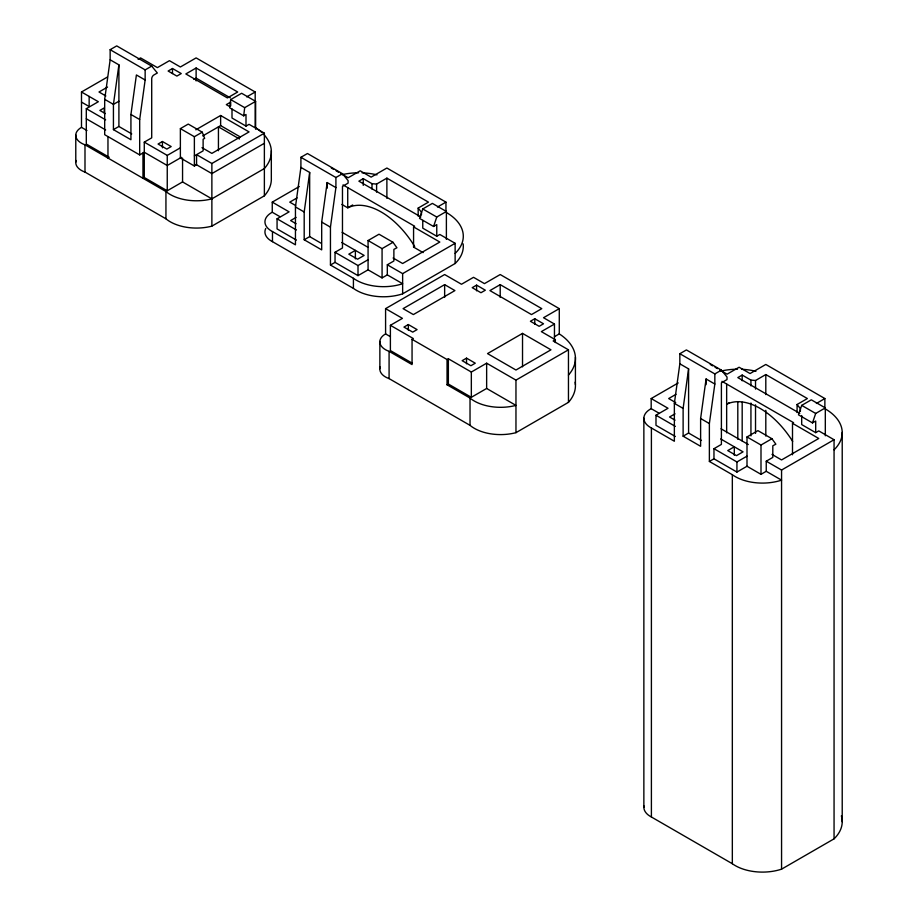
<?xml version="1.0" encoding="UTF-8"?>
<svg xmlns="http://www.w3.org/2000/svg" width="918" height="918" viewBox="0 0 918 918"><rect width="100%" height="100%" fill="white"/><g stroke="black" fill="none" stroke-linecap="round" stroke-linejoin="round"><path stroke-width="1.38" d="M255.629 129.254L255.629 101.347L241.629 93.269L230.693 99.58L229.684 107.762L243.683 115.84L246.001 114.486L246.001 126.099L249.065 124.332L264.373 133.179L264.373 195.821L211.874 226.138A37.11 21.424 0 0 1 165.94 218.805L84.995 172.079A19.312 11.142 0 0 1 76.102 160.501M243.683 115.84L244.693 107.658L255.629 101.347M181.385 157.345L167.248 165.504L144.275 152.25L139.685 154.901L104.686 134.694L104.686 99.328L110.149 59.796L110.149 49.687L116.712 45.9L151.711 66.107L157.334 73.004L153.903 74.955A3.098 1.79 -60 0 0 151.711 78.741L151.711 137.849L144.275 142.141L144.275 177.507L167.248 190.772L182.556 181.925L211.874 198.85L264.373 168.545A63.594 36.72 0 0 0 264.2 134.912M110.149 59.796L118.904 64.845L113.43 104.377L113.43 129.633L130.93 139.743L130.93 114.486L136.403 74.955L145.147 80.004L139.685 119.535L139.685 154.901M299.325 186.503L272.256 202.132L272.256 212.242A22.571 13.036 0 0 0 272.474 231.566L295.447 244.819L295.447 206.929L300.909 167.397L300.909 157.299L307.473 153.513L342.471 173.72L348.094 180.617L348.094 183.141L342.471 186.377L342.471 247.986L335.036 252.278L335.036 262.376L358.009 275.641L368.072 269.835L382.072 277.913L387.316 274.884L402.635 283.731A38.464 22.204 0 0 1 353.419 278.292L330.446 265.038L330.446 227.148L335.908 187.605L335.908 177.507L300.909 157.299M335.908 187.605L327.164 182.556L321.69 222.087L321.69 249.88L304.191 239.77L304.191 211.989L309.664 172.458L300.909 167.397M678.253 382.921L651.183 398.55L651.183 408.659A22.571 13.036 0 0 0 651.401 427.983L674.363 441.248L674.363 403.358L679.836 363.826L679.836 353.717L686.4 349.93L721.399 370.138L727.022 377.034L727.022 379.559L721.399 382.806L721.399 444.404L713.963 448.695L713.963 458.805L736.936 472.059L747 466.252L760.999 474.331L766.243 471.301L781.562 480.148A38.464 22.204 0 0 1 732.335 474.709L709.373 461.456L709.373 423.565L714.835 384.034L714.835 373.924L679.836 353.717M714.835 384.034L706.091 378.973L700.618 418.516L700.618 446.297L683.118 436.188L683.118 408.407L688.592 368.875L679.836 363.826M446.389 239.391L446.389 211.484L432.389 203.394L422.762 208.96L419.56 218.404L433.56 226.482L436.761 224.612L436.761 236.236L439.825 234.469L455.133 243.304L455.133 263.512L402.635 293.829A38.464 22.204 0 0 1 353.419 288.401L272.474 241.663A22.571 13.036 0 0 1 265.761 228.444M433.56 226.482L436.761 217.038L446.389 211.484M825.316 435.809L825.316 407.902L811.317 399.823L801.689 405.377L798.488 414.821L812.487 422.9L815.689 421.041L815.689 432.653L818.753 430.886L834.06 439.733L834.06 838.845L781.562 869.162A38.464 22.204 0 0 1 732.335 863.723L651.401 816.997A22.571 13.036 0 0 1 643.988 805.912M812.487 422.9L815.689 413.456L825.316 407.902M84.995 172.079L84.995 144.792A19.312 11.142 0 0 1 81.495 127.361L81.495 91.995L107.337 77.078M138.102 59.326L140.557 57.903L157.403 67.622L169.44 60.68L180.376 66.991L196.119 57.903L255.193 91.995L255.193 127.361A63.594 36.72 0 0 1 261.848 132.513M107.555 87.061L98.995 91.995L105.845 95.954M110.149 49.687L145.147 69.894L151.711 66.107M109.276 157.299L86.303 144.034L86.303 108.668L98.341 101.726L81.495 91.995M172.492 68.506L168.12 71.03L176.876 76.091L181.248 73.566L172.492 68.506L172.492 73.566M118.904 101.221L113.43 104.377L104.686 99.328M196.119 68.001L185.838 73.945L227.412 97.939L237.693 91.995L196.119 68.001L196.119 80.91M193.836 79.43L196.119 78.11L230.349 97.87M113.43 129.633L118.904 126.477L131.733 133.89M264.373 133.179L211.874 163.484L196.567 154.649L196.567 164.747L194.375 166.009L180.376 157.93L180.376 128.623L188.247 124.079L202.247 132.169L204.657 138.354L203.119 139.238L203.119 150.862L194.375 155.911M162.44 141.51L158.057 144.034L166.812 149.083L171.184 146.559L162.44 141.51L162.44 147.821M246.713 96.895L255.193 91.995M195.832 129.805L220.63 115.496L249.065 131.917L211.874 153.386L201.983 147.672M180.376 128.623L194.375 136.713L202.247 132.169M144.275 142.141L167.248 155.406L180.376 147.821M202.752 135.921L220.63 125.594L240.413 137.023M144.275 177.507L142.967 178.264L142.967 153.008M264.373 143.277L211.874 173.594L195.993 164.425M297.088 197.898L289.755 202.132L295.619 205.517M335.908 177.507L342.471 173.72M296.411 240.08L277.064 228.915L277.064 218.805L289.101 211.863L272.256 202.132M296.101 217.417L290.627 220.572L296.101 223.728M418.172 216.155L418.172 208.076L428.454 202.132L386.88 178.138L376.598 184.07L372.008 183.692L363.253 178.643L358.881 181.167L420.869 216.958M352.684 204.955L347.727 207.824L341.863 204.439M304.191 239.77L309.664 236.614L321.323 243.35M368.072 269.835L368.072 240.527L379.008 234.216L393.007 242.295L396.932 247.78L393.879 249.375L393.879 260.987L387.316 264.786L387.316 274.884M330.446 265.038L335.036 262.376M437.473 207.032L445.953 202.132L445.953 212.242A58.419 33.725 0 0 1 455.133 253.414M423.118 252.611L413.57 247.103L413.57 226.895L414.672 226.264L343.034 184.908M368.072 240.527L382.072 248.617L393.007 242.295M335.036 252.278L358.009 265.543L368.072 259.725M413.57 247.103L414.672 246.472A69.63 40.197 60 0 0 347.727 207.824L347.727 187.605M387.316 264.786L402.635 273.621L455.133 243.304M575.15 382.163A63.594 36.72 0 0 1 568.46 402.348L515.962 432.665A37.11 21.424 0 0 1 470.027 425.344L389.083 378.606L389.083 351.33A19.312 11.142 0 0 1 385.583 333.9L385.583 308.643L444.645 274.539L461.49 284.259L473.527 277.316L484.463 283.628L500.207 274.539L559.28 308.643L559.28 333.9A63.594 36.72 0 0 1 568.46 375.072M444.645 284.637L403.082 308.643L413.364 314.576L454.926 290.581L444.645 284.637L444.645 297.421M412.159 363.138L390.391 350.573L390.391 325.305L402.428 318.362L385.583 308.643M408.338 324.547L403.954 327.083L412.71 332.132L417.082 329.608L408.338 324.547L408.338 330.17M476.591 285.142L472.208 287.667L480.963 292.727L485.335 290.203L476.591 285.142L476.591 290.822M500.207 284.637L489.925 290.581L531.499 314.576L541.781 308.643L500.207 284.637L500.207 297.421M389.083 351.33L412.056 364.584L412.056 339.327L413.364 338.57L390.391 325.305M412.056 339.327L447.055 359.535L448.363 358.777L471.336 372.042L486.643 363.195L515.962 380.121L568.46 349.815L568.46 402.348M466.528 358.146L462.144 360.671L470.9 365.731L475.272 363.195L466.528 358.146L466.528 363.78M534.781 318.741L530.397 321.266L539.153 326.315L543.525 323.79L534.781 318.741L534.781 324.352M559.28 308.643L543.525 317.731L554.461 324.043L554.461 339.488M522.526 333.395L487.527 353.602L515.962 370.023L550.961 349.815L522.526 333.395L522.526 366.833M447.055 384.803L448.363 384.045L471.336 397.299L486.643 388.463L515.962 405.389A37.11 21.424 0 0 1 470.027 398.056L447.055 384.803L447.055 359.535M554.461 324.043L541.345 331.627L555.344 339.706L555.344 342.517M554.426 336.699L559.28 333.9M555.344 339.706L553.152 340.968L568.46 349.815M676.015 394.315L668.683 398.55L675.705 402.612M714.835 373.924L721.399 370.138M675.338 436.498L655.991 425.332L655.991 415.223L668.017 408.281L651.183 398.55M675.028 413.834L669.555 416.99L675.028 420.157M797.088 412.572L797.088 404.494L807.37 398.55L765.807 374.555L755.525 380.5L750.935 380.121L742.18 375.06L737.808 377.585L799.785 413.375M729.133 402.807L726.654 404.241A69.63 40.197 60 0 1 792.682 441.409M683.118 436.188L688.592 433.032L701.421 440.445M747 466.252L747 436.945L757.935 430.634L771.935 438.724L775.859 444.197L772.807 445.792L772.807 457.416L766.243 461.203L766.243 471.301M709.373 461.456L713.963 458.805M816.389 403.45L824.869 398.55L824.869 408.659A58.419 33.725 0 0 1 834.06 449.831M792.498 454.777L792.498 423.313L793.588 422.682L721.961 381.326M747 436.945L760.999 445.035L771.935 438.724M713.963 448.695L736.936 461.961L747 456.154M766.243 461.203L781.562 470.039L834.06 439.733M824.869 398.55L765.807 364.457L750.063 373.546L739.116 367.234L727.09 374.177L719.873 370.011M801.689 405.377L815.689 413.456M445.953 202.132L386.88 168.028L371.136 177.128L360.2 170.817L348.163 177.759L340.945 173.594M710.245 364.457L712.655 365.846M715.053 367.234L717.463 368.623M815.689 432.653L801.689 424.575L801.689 415.533M422.762 208.96L436.761 217.038M792.498 423.313L818.753 438.471L781.562 459.941L772.015 454.421M230.693 99.58L244.693 107.658M229.592 106.522L226.31 104.629L230.693 102.105L230.693 105.891M331.318 168.028L333.727 169.428M336.126 170.817L338.535 172.205M246.001 126.099L232.002 118.02L232.002 108.978M436.761 236.236L422.762 228.157L422.762 220.412M413.57 226.895L439.825 242.042L402.635 263.512L393.088 258.004M239.46 138.997L218.438 126.856L218.438 150.713M721.032 428.786L748.308 444.53M674.363 403.358L683.118 408.407M700.618 418.516L709.373 423.565M720.71 438.953L743.052 451.851L736.5 455.638L727.745 450.589L734.308 446.802L734.308 455.294M651.183 408.659L658.837 413.077M342.116 232.357L368.141 247.39M295.447 206.929L304.191 211.989M321.69 222.087L330.446 227.148M655.991 415.223L675.338 426.4M130.93 114.486L139.685 119.535M341.783 242.536L364.136 255.433L357.572 259.22L348.817 254.171L355.381 250.384L355.381 258.876M105.34 113.602L99.867 110.435L104.239 107.911L104.239 112.971M81.495 102.105L89.149 106.522L89.149 96.424M272.256 212.242L279.91 216.659M86.303 108.668L105.65 119.845M277.064 218.805L296.411 229.97M86.303 118.778L105.65 129.943M81.495 127.361L86.958 130.528M84.995 144.792L165.94 191.529A37.11 21.424 0 0 0 211.874 198.85M385.583 333.9L390.391 336.676M797.088 404.494L800.37 408.659L800.37 411.356M418.172 208.076L421.442 212.242L421.442 214.938M842.219 432.424L842.219 821.805M781.562 470.039L781.562 869.162M765.807 374.555L765.807 394.591M765.807 410.323L765.807 436.073M760.999 445.035L760.999 474.331M755.525 380.5L755.525 389.083M755.525 404.815L755.525 433.422M750.935 380.121L750.935 385.835M750.935 403.002L750.935 435.901M742.18 375.06L742.18 380.786M742.18 402.245L742.18 440.869M737.808 402.084L737.808 439.263M736.936 461.961L736.936 472.059M732.335 474.709L732.335 863.723M726.654 384.034L726.654 432.837M706.091 378.973L706.091 384.676M688.592 368.875L688.592 433.032M651.401 427.983L651.401 816.997M643.862 418.172L643.862 807.358M575.414 357.331L575.414 384.608M515.962 380.121L515.962 432.665M486.643 363.195L486.643 388.463M471.336 372.042L471.336 397.299M470.027 398.056L470.027 425.344M448.363 358.777L448.363 384.045M402.635 273.621L402.635 293.829M386.88 178.138L386.88 198.345M382.072 248.617L382.072 277.913M379.868 341.427L379.868 368.703M376.598 184.07L376.598 192.16M372.008 183.692L372.008 189.085M363.253 178.643L363.253 185.379M358.009 265.543L358.009 275.641M353.419 278.292L353.419 288.401M327.164 182.556L327.164 188.259M309.664 172.458L309.664 236.614M272.474 231.566L272.474 241.663M271.326 150.793L271.326 178.081A63.594 36.72 0 0 1 264.373 195.821M220.63 115.496L220.63 125.594M211.874 163.484L211.874 226.138M194.375 136.713L194.375 166.009M182.556 158.068L182.556 181.925M167.248 155.406L167.248 190.772M165.94 191.529L165.94 218.805M145.147 69.894L145.147 80.004M118.904 64.845L118.904 126.477M107.968 137.012L107.968 158.057M75.781 134.889L75.781 162.176M389.083 378.606A19.312 11.142 0 0 1 380.19 367.039M721.043 371.067A46.221 26.691 0 0 1 737.533 369.197M741.503 369.277A46.221 26.691 0 0 1 755.927 371.285M841.358 815.872A58.419 33.725 0 0 1 834.06 838.845M342.127 174.649A46.221 26.691 0 0 1 358.605 172.779M362.082 172.836A46.221 26.691 0 0 1 377 174.856M463.142 243.867A58.419 33.725 0 0 1 455.133 263.512"/></g></svg>
